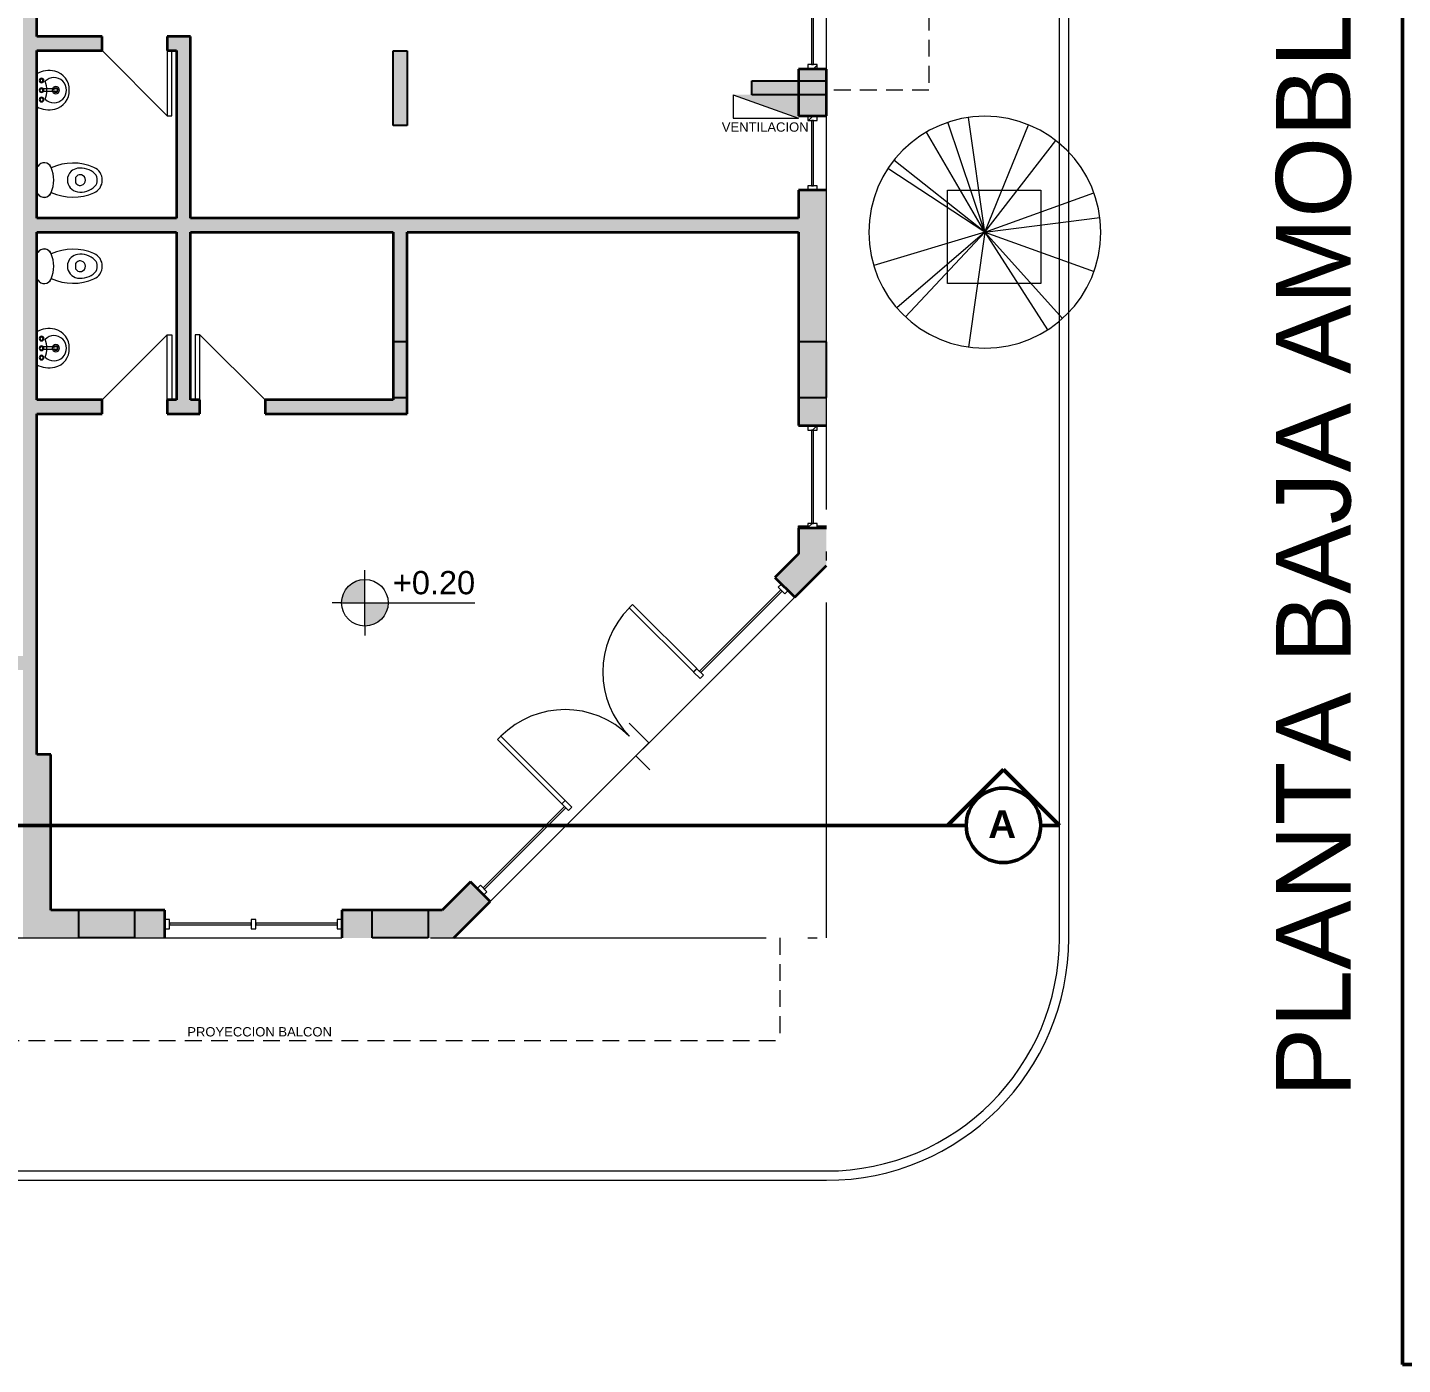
# Model space of a CAD drawing. Header units: metres. Extents: x 42 to 294, y -52 to 32.
# Drawn here: x 69.03 to 83.79, y 3.34 to 17.69 of the extents above; entities that cross this region are included whole.
import ezdxf

# ---------------------------------------------------------------- set-up
doc = ezdxf.new("R2010")
doc.units = ezdxf.units.M
doc.header["$LTSCALE"] = 0.15
doc.linetypes.add('ACAD_ISO02W100', pattern=[15, 12, -3])
doc.linetypes.add('ACAD_ISO04W100', pattern=[30, 24, -3, 0, -3])
doc.layers.get('0').update_dxf_attribs({"lineweight": 20})
for name, color, linetype, lineweight in [('A-----SYP', 6, 'Continuous', 50), ('A-DOORSYM', 1, 'Continuous', 9), ('A-FLOROTM', 6, 'Continuous', 13), ('A-WALL', 2, 'Continuous', 30), ('A-WALLCWM', 6, 'Continuous', 9), ('Accesorios', 4, 'Continuous', 20), ('L-PLNTBEM', 3, 'Continuous', 9), ('P-SANRFIM', 6, 'Continuous', 9), ('PROYECCIONES', 7, 'ACAD_ISO02W100', 9), ('RECUADRO', 82, 'Continuous', 50), ('S-GRIDIDM', 1, 'Continuous', 20), ('VENTILACIONES', 4, 'Continuous', 9)]:
    doc.layers.add(name, color=color, linetype=linetype, lineweight=lineweight)
doc.layers.add('Hatch', color=8, linetype='Continuous')
doc.layers.add('MUROS', color=11, linetype='Continuous')
doc.styles.get("Standard").update_dxf_attribs({"font": 'arial.ttf', "height": 0.15})

# ---------------------------------------------------------------- blocks, each defined once
blk = doc.blocks.new('Puerta de 1 hoja - 70x210 cm-163-01 PBaja')
at = {"layer": 'A-DOORSYM', "lineweight": 13}
for p, q in [((0.617, 0.775), (-0.083, 0.075)), ((0.617, 0.775), (-0.083, 0.075)), ((0.617, 0.075), (0.617, 0.775))]:
    blk.add_line(p, q, dxfattribs=at)
blk = doc.blocks.new('Puerta de 1 hoja - 70x210 cm-140-01 PBaja')
at = {"layer": 'A-DOORSYM', "lineweight": 13}
for p, q in [((0.617, -0.775), (-0.083, -0.075)), ((0.617, -0.775), (-0.083, -0.075)), ((0.617, -0.075), (0.617, -0.775))]:
    blk.add_line(p, q, dxfattribs=at)
blk = doc.blocks.new('Puerta de 1 hoja - 70x210 cm-138-01 PBaja')
at = {"layer": 'A-DOORSYM', "lineweight": 13}
for p, q in [((0.617, -0.775), (-0.083, -0.075)), ((0.617, -0.775), (-0.083, -0.075)), ((0.617, -0.075), (0.617, -0.775))]:
    blk.add_line(p, q, dxfattribs=at)
blk = doc.blocks.new('Panel de sistema - Acristalado-137-01 PBaja')
at = {"layer": 'A-WALLCWM'}
for p, q in [((0.35, 0.01), (-0.35, 0.01)), ((-0.35, 0.01), (-0.35, -0.01)), ((0.35, -0.01), (0.35, 0.01)), ((-0.35, -0.01), (0.35, -0.01))]:
    blk.add_line(p, q, dxfattribs=at)
blk = doc.blocks.new('Panel de sistema - Acristalado-136-01 PBaja')
at = {"layer": 'A-WALLCWM'}
for p, q in [((0.4375, 0.01), (-0.4375, 0.01)), ((-0.4375, 0.01), (-0.4375, -0.01)), ((0.4375, -0.01), (0.4375, 0.01)), ((-0.4375, -0.01), (0.4375, -0.01))]:
    blk.add_line(p, q, dxfattribs=at)
blk = doc.blocks.new('Panel de sistema - Acristalado-135-01 PBaja')
at = {"layer": 'A-WALLCWM'}
for p, q in [((0.6175, 0.01), (-0.6175, 0.01)), ((-0.6175, 0.01), (-0.6175, -0.01)), ((0.6175, -0.01), (0.6175, 0.01)), ((-0.6175, -0.01), (0.6175, -0.01))]:
    blk.add_line(p, q, dxfattribs=at)
blk = doc.blocks.new('Panel de sistema - Acristalado-134-01 PBaja')
at = {"layer": 'A-WALLCWM'}
for p, q in [((0.5, 0.01), (-0.5, 0.01)), ((-0.5, 0.01), (-0.5, -0.01)), ((0.5, -0.01), (0.5, 0.01)), ((-0.5, -0.01), (0.5, -0.01))]:
    blk.add_line(p, q, dxfattribs=at)
blk = doc.blocks.new('RPC Tree - Deciduous - Red Ash - 4_5-152-01 PBaja')
at = {"layer": 'L-PLNTBEM'}
for q in [(-0.177, 1.232), (-0.626, 1.076), (-0.398, 1.18), (0.468, 1.154), (0.762, 0.985), (-0.976, 0.772), (-1.04, 0.684), (1.17, 0.424), (1.235, 0.159), (-1.192, -0.358), (-0.943, -0.813), (-0.853, -0.907), (-0.177, -1.232), (0.672, -1.048), (0.834, -0.925), (1.172, -0.421)]:
    blk.add_line((0, 0), q, dxfattribs=at)
for start, end in [(360, 180), (180, 360)]:
    blk.add_arc((0, 0), 1.245, start, end, dxfattribs=at)
blk = doc.blocks.new('Panel de sistema - Acristalado-150-01 PBaja')
at = {"layer": 'A-WALLCWM'}
for p, q in [((0.4375, 0.01), (-0.4375, 0.01)), ((-0.4375, 0.01), (-0.4375, -0.01)), ((0.4375, -0.01), (0.4375, 0.01)), ((-0.4375, -0.01), (0.4375, -0.01))]:
    blk.add_line(p, q, dxfattribs=at)
blk = doc.blocks.new('Montante rectangular - Montante rectangular - 5x10 cm Aluminio-149-01 PBaja')
at = {"layer": 'A-WALLCWM'}
h = blk.add_hatch(dxfattribs=at)
h.set_pattern_fill('FP1_10', color=256, style=0, pattern_type=2)
h.set_pattern_definition([(45, (-0.279, 0.078), (-0.25173, 0.25173), []), (45, (-0.279, 0.459), (-0.25173, 0.25173), [])])
h.paths.add_polyline_path([(-0.05, 0.05), (-0.05, -0.05), (0, -0.05), (0, 0.05)], flags=0)
at = {"layer": 'A-WALLCWM', "lineweight": 13}
for p, q in [((-0.05, 0.05), (-0.05, -0.05)), ((0, 0.05), (-0.05, 0.05)), ((0, -0.05), (0, 0.05)), ((-0.05, -0.05), (0, -0.05))]:
    blk.add_line(p, q, dxfattribs=at)
blk = doc.blocks.new('Montante rectangular - Montante rectangular - 5x10 cm Aluminio-148-01 PBaja')
at = {"layer": 'A-WALLCWM'}
h = blk.add_hatch(dxfattribs=at)
h.set_pattern_fill('FP1_11', color=256, style=0, pattern_type=2)
h.set_pattern_definition([(135, (0.26, 0.078), (-0.25173, -0.25173), []), (135, (0.26, 0.459), (-0.25173, -0.25173), [])])
h.paths.add_polyline_path([(-0.05, 0.05), (0, 0.05), (0, -0.05), (-0.05, -0.05)], flags=0)
at = {"layer": 'A-WALLCWM', "lineweight": 13}
for p, q in [((-0.05, 0.05), (0, 0.05)), ((-0.05, -0.05), (-0.05, 0.05)), ((0, 0.05), (0, -0.05)), ((0, -0.05), (-0.05, -0.05))]:
    blk.add_line(p, q, dxfattribs=at)
blk = doc.blocks.new('Montante rectangular - Montante rectangular - 5x10 cm Aluminio-122-01 PBaja')
at = {"layer": 'A-WALLCWM'}
h = blk.add_hatch(dxfattribs=at)
h.set_pattern_fill('FP1_12', color=256, style=0, pattern_type=2)
h.set_pattern_definition([(135, (0.269, 0.078), (-0.25173, -0.25173), []), (135, (0.269, 0.459), (-0.25173, -0.25173), [])])
h.paths.add_polyline_path([(-0.025, 0.05), (0.025, 0.05), (0.025, -0.05), (-0.025, -0.05)], flags=0)
at = {"layer": 'A-WALLCWM', "lineweight": 13}
for p, q in [((-0.025, 0.05), (0.025, 0.05)), ((-0.025, -0.05), (-0.025, 0.05)), ((0.025, 0.05), (0.025, -0.05)), ((0.025, -0.05), (-0.025, -0.05))]:
    blk.add_line(p, q, dxfattribs=at)
blk = doc.blocks.new('Panel de sistema - Acristalado-121-01 PBaja')
at = {"layer": 'A-WALLCWM'}
for p, q in [((0.6175, 0.01), (-0.6175, 0.01)), ((-0.6175, 0.01), (-0.6175, -0.01)), ((0.6175, -0.01), (0.6175, 0.01)), ((-0.6175, -0.01), (0.6175, -0.01))]:
    blk.add_line(p, q, dxfattribs=at)
blk = doc.blocks.new('Montante rectangular - Montante rectangular - 5x10 cm Aluminio-120-01 PBaja')
at = {"layer": 'A-WALLCWM'}
h = blk.add_hatch(dxfattribs=at)
h.set_pattern_fill('FP1_13', color=256, style=0, pattern_type=2)
h.set_pattern_definition([(0, (-0.201, 0.26), (0, 0.356), []), (0, (0.069, 0.53), (0, 0.356), [])])
h.paths.add_polyline_path([(-0.05, 0.05), (-0.05, -0.05), (0, -0.05), (0, 0.05)], flags=0)
at = {"layer": 'A-WALLCWM', "lineweight": 13}
for p, q in [((-0.05, 0.05), (-0.05, -0.05)), ((0, 0.05), (-0.05, 0.05)), ((0, -0.05), (0, 0.05)), ((-0.05, -0.05), (0, -0.05))]:
    blk.add_line(p, q, dxfattribs=at)
blk = doc.blocks.new('Montante rectangular - Montante rectangular - 5x10 cm Aluminio-119-01 PBaja')
at = {"layer": 'A-WALLCWM'}
h = blk.add_hatch(dxfattribs=at)
h.set_pattern_fill('FP1_14', color=256, style=0, pattern_type=2)
h.set_pattern_definition([(180, (0.188, 0.26), (-4e-17, -0.356), []), (180, (-0.082, 0.53), (-4e-17, -0.356), [])])
h.paths.add_polyline_path([(-0.025, 0.05), (0.025, 0.05), (0.025, -0.05), (-0.025, -0.05)], flags=0)
at = {"layer": 'A-WALLCWM', "lineweight": 13}
for p, q in [((-0.025, 0.05), (0.025, 0.05)), ((-0.025, -0.05), (-0.025, 0.05)), ((0.025, 0.05), (0.025, -0.05)), ((0.025, -0.05), (-0.025, -0.05))]:
    blk.add_line(p, q, dxfattribs=at)
blk = doc.blocks.new('Montante rectangular - Montante rectangular - 5x10 cm Aluminio-118-01 PBaja')
at = {"layer": 'A-WALLCWM'}
h = blk.add_hatch(dxfattribs=at)
h.set_pattern_fill('FP1_15', color=256, style=0, pattern_type=2)
h.set_pattern_definition([(180, (0.168, 0.26), (-4e-17, -0.356), []), (180, (-0.102, 0.53), (-4e-17, -0.356), [])])
h.paths.add_polyline_path([(-0.025, 0.05), (0.025, 0.05), (0.025, -0.05), (-0.025, -0.05)], flags=0)
at = {"layer": 'A-WALLCWM', "lineweight": 13}
for p, q in [((-0.025, 0.05), (0.025, 0.05)), ((-0.025, -0.05), (-0.025, 0.05)), ((0.025, 0.05), (0.025, -0.05)), ((0.025, -0.05), (-0.025, -0.05))]:
    blk.add_line(p, q, dxfattribs=at)
blk = doc.blocks.new('Montante rectangular - Montante rectangular - 5x10 cm Aluminio-117-01 PBaja')
at = {"layer": 'A-WALLCWM'}
h = blk.add_hatch(dxfattribs=at)
h.set_pattern_fill('FP1_16', color=256, style=0, pattern_type=2)
h.set_pattern_definition([(180, (0.155, 0.26), (-4e-17, -0.356), []), (180, (-0.115, 0.53), (-4e-17, -0.356), [])])
h.paths.add_polyline_path([(-0.05, 0.05), (0, 0.05), (0, -0.05), (-0.05, -0.05)], flags=0)
at = {"layer": 'A-WALLCWM', "lineweight": 13}
for p, q in [((-0.05, 0.05), (0, 0.05)), ((-0.05, -0.05), (-0.05, 0.05)), ((0, 0.05), (0, -0.05)), ((0, -0.05), (-0.05, -0.05))]:
    blk.add_line(p, q, dxfattribs=at)
blk = doc.blocks.new('Montante rectangular - Montante rectangular - 5x10 cm Aluminio-116-01 PBaja')
at = {"layer": 'A-WALLCWM'}
h = blk.add_hatch(dxfattribs=at)
h.set_pattern_fill('FP1_17', color=256, style=0, pattern_type=2)
h.set_pattern_definition([(225, (-0.036, 0.329), (0.25173, -0.25173), []), (225, (-0.417, 0.329), (0.25173, -0.25173), [])])
h.paths.add_polyline_path([(-0.05, 0.05), (0, 0.05), (0, -0.05), (-0.05, -0.05)], flags=0)
at = {"layer": 'A-WALLCWM', "lineweight": 13}
for p, q in [((-0.05, 0.05), (0, 0.05)), ((-0.05, -0.05), (-0.05, 0.05)), ((0, 0.05), (0, -0.05)), ((0, -0.05), (-0.05, -0.05))]:
    blk.add_line(p, q, dxfattribs=at)
blk = doc.blocks.new('Montante rectangular - Montante rectangular - 5x10 cm Aluminio-115-01 PBaja')
at = {"layer": 'A-WALLCWM'}
h = blk.add_hatch(dxfattribs=at)
h.set_pattern_fill('FP1_18', color=256, style=0, pattern_type=2)
h.set_pattern_definition([(315, (0.025, 0.329), (0.25173, 0.25173), []), (315, (0.406, 0.329), (0.25173, 0.25173), [])])
h.paths.add_polyline_path([(-0.05, 0.05), (-0.05, -0.05), (0, -0.05), (0, 0.05)], flags=0)
at = {"layer": 'A-WALLCWM', "lineweight": 13}
for p, q in [((-0.05, 0.05), (-0.05, -0.05)), ((0, 0.05), (-0.05, 0.05)), ((0, -0.05), (0, 0.05)), ((-0.05, -0.05), (0, -0.05))]:
    blk.add_line(p, q, dxfattribs=at)
blk = doc.blocks.new('Panel de sistema - Acristalado-114-01 PBaja')
at = {"layer": 'A-WALLCWM'}
for p, q in [((0.8625, 0.01), (-0.8625, 0.01)), ((-0.8625, 0.01), (-0.8625, -0.01)), ((0.8625, -0.01), (0.8625, 0.01)), ((-0.8625, -0.01), (0.8625, -0.01))]:
    blk.add_line(p, q, dxfattribs=at)
blk = doc.blocks.new('Montante rectangular - Montante rectangular - 5x10 cm Aluminio-111-01 PBaja')
at = {"layer": 'A-WALLCWM'}
h = blk.add_hatch(dxfattribs=at)
h.set_pattern_fill('FP1_21', color=256, style=0, pattern_type=2)
h.set_pattern_definition([(225, (0.013, 0.329), (0.25173, -0.25173), []), (225, (-0.368, 0.329), (0.25173, -0.25173), [])])
h.paths.add_polyline_path([(-0.05, 0.05), (0, 0.05), (0, -0.05), (-0.05, -0.05)], flags=0)
at = {"layer": 'A-WALLCWM', "lineweight": 13}
for p, q in [((-0.05, 0.05), (0, 0.05)), ((-0.05, -0.05), (-0.05, 0.05)), ((0, 0.05), (0, -0.05)), ((0, -0.05), (-0.05, -0.05))]:
    blk.add_line(p, q, dxfattribs=at)
blk = doc.blocks.new('Montante rectangular - Montante rectangular - 5x10 cm Aluminio-110-01 PBaja')
at = {"layer": 'A-WALLCWM'}
h = blk.add_hatch(dxfattribs=at)
h.set_pattern_fill('FP1_22', color=256, style=0, pattern_type=2)
h.set_pattern_definition([(315, (-0.008, 0.329), (0.25173, 0.25173), []), (315, (0.373, 0.329), (0.25173, 0.25173), [])])
h.paths.add_polyline_path([(-0.05, 0.05), (-0.05, -0.05), (0, -0.05), (0, 0.05)], flags=0)
at = {"layer": 'A-WALLCWM', "lineweight": 13}
for p, q in [((-0.05, 0.05), (-0.05, -0.05)), ((0, 0.05), (-0.05, 0.05)), ((0, -0.05), (0, 0.05)), ((-0.05, -0.05), (0, -0.05))]:
    blk.add_line(p, q, dxfattribs=at)
blk = doc.blocks.new('Montante rectangular - Montante rectangular - 5x10 cm Aluminio-109-01 PBaja')
at = {"layer": 'A-WALLCWM'}
h = blk.add_hatch(dxfattribs=at)
h.set_pattern_fill('FP1_23', color=256, style=0, pattern_type=2)
h.set_pattern_definition([(225, (0, 0.329), (0.25173, -0.25173), []), (225, (-0.381, 0.329), (0.25173, -0.25173), [])])
h.paths.add_polyline_path([(-0.05, 0.05), (0, 0.05), (0, -0.05), (-0.05, -0.05)], flags=0)
at = {"layer": 'A-WALLCWM', "lineweight": 13}
for p, q in [((-0.05, 0.05), (0, 0.05)), ((-0.05, -0.05), (-0.05, 0.05)), ((0, 0.05), (0, -0.05)), ((0, -0.05), (-0.05, -0.05))]:
    blk.add_line(p, q, dxfattribs=at)
blk = doc.blocks.new('WC w Cistern _5_ - 540 x 360mm-55-01 PBaja')
at = {"layer": 'P-SANRFIM'}
for p, q in [((-0.147, 0), (-0.147, -0.009)), ((-0.147, 0), (-0.147, -0.009)), ((0.147, -0.009), (0.147, 0)), ((0.147, -0.009), (0.147, 0)), ((-0.043, -0.431), (-0.031, -0.418)), ((-0.031, -0.418), (0.031, -0.418)), ((0.031, -0.418), (0.043, -0.431))]:
    blk.add_line(p, q, dxfattribs=at)
for centre, radius, start, end in [((-0.103, -0.079), 0.0825, 122.2745, 248.8192), ((-0.103, -0.079), 0.0825, 122.2745, 246.8782), ((0.103, -0.079), 0.0825, 291.1808, 57.7255), ((0.103, -0.079), 0.0825, 293.1218, 57.7255), ((0.375, -0.388), 0.558, 155.3545, 203.7969), ((0.375, -0.388), 0.558, 155.3903, 203.7969), ((0, 0.162), 0.344, 246.8782, 293.1218), ((-0.375, -0.388), 0.558, 336.2031, 24.6455), ((-0.375, -0.388), 0.558, 336.2031, 24.6097), ((0.091, -0.47), 0.22, 170.9061, 224.3974), ((0, -0.456), 0.128, 89.9985, 170.9061), ((-0.008, -0.466), 0.05, 135, 197.1865), ((0, -0.456), 0.128, 42.4453, 90.0015), ((0.008, -0.466), 0.05, 342.8171, 45), ((-0.091, -0.47), 0.22, 315.6026, 9.0939), ((0, -0.456), 0.128, 9.0939, 42.4453), ((0, -0.464), 0.0581, 197.1865, 342.8171), ((0.001, -0.553), 0.15, 203.7969, 269.4689), ((0.001, -0.553), 0.15, 203.7969, 269.4689), ((-0.008, -0.567), 0.0816, 224.3974, 275.8355), ((-0.001, -0.553), 0.15, 270.5311, 336.2031), ((-0.001, -0.553), 0.15, 270.5311, 336.2031), ((0.008, -0.567), 0.0816, 264.1645, 315.6026)]:
    blk.add_arc(centre, radius, start, end, dxfattribs=at)
blk = doc.blocks.new('Sink - Cloakroom - 440 x 350mm-50-01 PBaja')
at = {"layer": 'P-SANRFIM'}
for p, q in [((-0.015, -0.215), (-0.015, -0.071)), ((0.015, -0.215), (0.015, -0.071))]:
    blk.add_line(p, q, dxfattribs=at)
for centre, radius, start, end in [((0.053, -0.131), 0.264, 150.3649, 193.6351), ((-0.053, -0.131), 0.264, 346.3649, 29.6351), ((0.053, -0.131), 0.264, 150.3649, 193.6351), ((0, -0.184), 0.135, 135.4629, 45.0556), ((-0.101, -0.051), 0.025, 0, 180), ((-0.101, -0.051), 0.025, 180, 0), ((-0.101, -0.051), 0.017, 360, 180), ((-0.101, -0.051), 0.017, 180, 360), ((-0.002, 0.16), 0.267, 249.1986, 291.3199), ((0, -0.051), 0.025, 0, 180), ((0, -0.051), 0.025, 180, 0), ((-0.001, -0.049), 0.0168, 90, 270), ((-0.001, -0.049), 0.0168, 270, 90), ((0.104, -0.051), 0.025, 360, 180), ((0.104, -0.051), 0.025, 180, 360), ((0.104, -0.05), 0.017, 360, 180), ((0.104, -0.05), 0.017, 180, 360), ((-0.053, -0.131), 0.264, 346.3649, 29.6351), ((-0.006, -0.145), 0.204, 193.6351, 271.6558), ((-0.006, -0.145), 0.204, 193.6351, 271.6558), ((0, -0.204), 0.0386, 360, 180), ((0, -0.204), 0.0386, 180, 360), ((0, -0.204), 0.0235, 360, 180), ((0, -0.204), 0.0235, 180, 360), ((0.006, -0.145), 0.204, 268.3442, 346.3649), ((0.006, -0.145), 0.204, 268.3442, 346.3649)]:
    blk.add_arc(centre, radius, start, end, dxfattribs=at)
blk.add_ellipse((0, -0.215), major_axis=(-0.015, 0), ratio=0.428525, start_param=0, end_param=3.141593, dxfattribs=at)
blk = doc.blocks.new('Sección - Extremo de sección-3896-02 Primer piso')
at = {"layer": 'A-----SYP'}
for p, q in [((-0.006, 0.00598), (-0.012, 0)), ((0, 0), (-0.006, 0.00598)), ((-0.012, 0), (-0.01, 0)), ((-0.002, 0), (0, 0))]:
    blk.add_line(p, q, dxfattribs=at)
blk.add_circle((-0.006, 0), 0.004, dxfattribs=at)
blk.add_arc((-0.006, 0), 0.004, 0, 180, dxfattribs=at)

msp = doc.modelspace()

# ---------------------------------------------------------------- hatches: boundary and pattern name
at = {"ltscale": 0.1}
h = msp.add_hatch(color=256, dxfattribs=at)
h.paths.add_polyline_path([(72.654, 11.767, 0.414214), (72.404, 11.517), (72.404, 11.517), (72.654, 11.517)])
h.paths.add_polyline_path([(72.904, 11.517), (72.654, 11.517), (72.654, 11.267, 0.414214)])
at = {"layer": 'Hatch'}
msp.add_hatch(color=256, dxfattribs=at).paths.add_polyline_path([(72.958, 16.641), (73.108, 16.641), (73.108, 17.441), (72.958, 17.441)])
at = {"layer": 'Hatch', "ltscale": 0.2}
for points in [[(77.608, 17.119), (76.808, 17.119), (76.808, 16.969), (77.608, 16.969)], [(73.108, 14.319), (72.958, 14.319), (72.958, 13.719), (73.108, 13.719)], [(77.608, 14.319), (77.308, 14.319), (77.308, 13.719), (77.608, 13.719)], [(70.183, 8.219), (69.958, 8.219), (69.583, 8.219), (69.583, 7.919), (70.183, 7.919)], [(73.333, 7.919), (73.333, 8.219), (72.733, 8.219), (72.733, 7.919)]]:
    msp.add_hatch(color=256, dxfattribs=at).paths.add_polyline_path(points)
at = {"layer": 'MUROS', "ltscale": 0.1}
h = msp.add_hatch(color=256, dxfattribs=at)
h.paths.add_polyline_path([(77.608, 21.369), (77.308, 21.369), (77.308, 20.944), (77.608, 20.944)])
h.paths.add_polyline_path([(77.308, 20.794), (73.433, 20.794), (73.433, 20.644), (77.308, 20.644)], flags=17)
h.paths.add_polyline_path([(77.608, 20.344), (77.308, 20.344), (77.308, 20.044), (77.408, 20.044), (77.508, 20.044), (77.608, 20.044)])
h.paths.add_polyline_path([(72.633, 20.794), (70.833, 20.794), (70.833, 20.894), (70.683, 20.894), (70.683, 20.844), (70.683, 20.794), (67.333, 20.794), (67.333, 20.744), (67.633, 20.744), (67.633, 20.644), (68.983, 20.644), (68.983, 10.944), (68.783, 10.944), (68.783, 10.794), (68.983, 10.794), (68.983, 9.128), (69.283, 9.128), (69.283, 9.889), (69.133, 9.889), (69.133, 13.544), (69.833, 13.544), (69.833, 13.694), (69.133, 13.694), (69.133, 15.494), (70.633, 15.494), (70.633, 13.694), (70.533, 13.694), (70.533, 13.544), (70.883, 13.544), (70.883, 13.694), (70.833, 13.694), (70.783, 13.694), (70.783, 15.494), (72.958, 15.494), (72.958, 14.319), (73.108, 14.319), (73.108, 15.494), (77.308, 15.494), (77.308, 14.319), (77.608, 14.319), (77.608, 15.944), (77.308, 15.944), (77.308, 15.644), (70.783, 15.644), (70.783, 17.594), (70.533, 17.594), (70.533, 17.444), (70.583, 17.444), (70.633, 17.444), (70.633, 15.644), (69.133, 15.644), (69.133, 17.444), (69.833, 17.444), (69.833, 17.594), (69.133, 17.594), (69.133, 20.644), (70.633, 20.644), (70.633, 18.569), (70.783, 18.569), (70.783, 20.644), (72.633, 20.644)])
h = msp.add_hatch(color=256, dxfattribs=at)
h.paths.add_polyline_path([(77.308, 17.244), (77.308, 17.119), (77.608, 17.119), (77.608, 17.244)])
h.paths.add_polyline_path([(77.308, 16.969), (77.308, 16.744), (77.608, 16.744), (77.608, 16.969)])
msp.add_hatch(color=256, dxfattribs=at).paths.add_polyline_path([(71.583, 13.694), (71.583, 13.544), (73.108, 13.544), (73.108, 13.719), (72.958, 13.719), (72.958, 13.694)])
h = msp.add_hatch(color=256, dxfattribs=at)
h.paths.add_polyline_path([(77.608, 13.419), (77.608, 13.719), (77.308, 13.719), (77.308, 13.419)])
h.paths.add_polyline_path([(77.308, 12.042), (77.055, 11.789), (77.267, 11.577), (77.608, 11.918), (77.608, 12.319), (77.308, 12.319)])
h = msp.add_hatch(color=256, dxfattribs=at)
h.paths.add_polyline_path([(73.333, 8.219), (73.333, 7.919), (73.61, 7.919), (74, 8.31), (73.788, 8.522), (73.485, 8.219)])
h.paths.add_polyline_path([(72.408, 7.919), (72.733, 7.919), (72.733, 8.219), (72.408, 8.219)])
h.paths.add_polyline_path([(70.508, 8.219), (70.183, 8.219), (70.183, 7.919), (70.508, 7.919)])
h.paths.add_polyline_path([(69.283, 8.219), (69.283, 9.128), (68.983, 9.128), (68.983, 7.919), (69.583, 7.919), (69.583, 8.219)])
at = {"layer": 'VENTILACIONES'}
msp.add_hatch(color=256, dxfattribs=at).paths.add_polyline_path([(77.308, 16.969), (76.808, 16.969), (76.608, 16.969), (77.308, 16.719), (77.306, 16.852)])

# ---------------------------------------------------------------- linework, layer by layer
at = {"ltscale": 0.1}
for p, q in [((72.654, 11.767), (72.654, 11.867)), ((72.654, 11.267), (72.654, 11.767)), ((72.404, 11.517), (72.304, 11.517)), ((72.404, 11.517), (73.836, 11.517)), ((72.654, 11.267), (72.654, 11.167))]:
    msp.add_line(p, q, dxfattribs=at)
msp.add_circle((72.654, 11.517), 0.25, dxfattribs=at)
at = {"layer": 'A-----SYP'}
msp.add_line((78.908, 9.128), (51.408, 9.128), dxfattribs=at)
at = {"layer": 'A-DOORSYM', "ltscale": 0.1}
for p, q in [((70.583, 17.444), (70.533, 17.444)), ((70.583, 16.744), (70.583, 17.444)), ((70.533, 16.744), (70.583, 16.744)), ((70.533, 14.394), (70.583, 14.394)), ((70.583, 14.394), (70.583, 13.694)), ((70.883, 14.394), (70.833, 14.394)), ((70.833, 14.394), (70.833, 13.694)), ((70.583, 13.694), (70.533, 13.694)), ((70.833, 13.694), (70.883, 13.694)), ((75.492, 11.464), (75.528, 11.499)), ((76.182, 10.774), (76.217, 10.81)), ((74.078, 10.049), (74.113, 10.085)), ((74.768, 9.36), (74.803, 9.395))]:
    msp.add_line(p, q, dxfattribs=at)
at = {"layer": 'A-DOORSYM', "lineweight": 13}
for p, q in [((76.182, 10.774), (75.492, 11.464)), ((76.217, 10.81), (75.528, 11.499)), ((74.768, 9.36), (74.078, 10.049)), ((74.803, 9.395), (74.113, 10.085))]:
    msp.add_line(p, q, dxfattribs=at)
at = {"layer": 'A-DOORSYM'}
for centre, start, end in [((76.182, 10.774), 135, 225), ((74.803, 9.395), 45, 135)]:
    msp.add_arc(centre, 0.975, start, end, dxfattribs=at)
at = {"layer": 'A-FLOROTM'}
for p, q in [((80.108, 7.918), (80.108, 29.411)), ((80.208, 7.918), (80.208, 29.411)), ((77.608, 15.944), (77.608, 16.744)), ((78.908, 14.944), (78.908, 15.944)), ((78.908, 15.944), (79.908, 15.944)), ((79.908, 15.944), (79.908, 14.944)), ((79.908, 14.944), (78.908, 14.944)), ((77.308, 12.319), (77.308, 12.342)), ((77.308, 12.342), (77.408, 12.342)), ((77.508, 12.342), (77.608, 12.342)), ((74, 8.31), (77.267, 11.577)), ((70.508, 7.919), (72.408, 7.919)), ((73.61, 7.919), (73.608, 7.918)), ((45.76, 5.418), (77.608, 5.418)), ((45.76, 5.318), (77.608, 5.318))]:
    msp.add_line(p, q, dxfattribs=at)
for radius, end in [(2.5, 0), (2.5, 360), (2.6, 360)]:
    msp.add_arc((77.608, 7.918), radius, 270, end, dxfattribs=at)
at = {"layer": 'A-WALL', "lineweight": 35}
for p, q in [((69.133, 17.594), (69.133, 20.644)), ((69.833, 17.594), (69.133, 17.594)), ((69.833, 17.444), (69.833, 17.594)), ((70.783, 17.594), (70.533, 17.594)), ((70.533, 17.594), (70.533, 17.444)), ((70.783, 15.644), (70.783, 17.594)), ((69.133, 15.644), (69.133, 17.444)), ((69.133, 17.444), (69.833, 17.444)), ((70.533, 17.444), (70.633, 17.444)), ((70.633, 17.444), (70.633, 15.644)), ((77.308, 17.244), (77.308, 16.744)), ((77.608, 17.244), (77.308, 17.244)), ((77.608, 16.744), (77.608, 17.244)), ((77.308, 16.744), (77.608, 16.744)), ((77.308, 15.944), (77.308, 15.644)), ((77.608, 15.944), (77.308, 15.944)), ((70.633, 15.644), (69.133, 15.644)), ((77.308, 15.644), (70.783, 15.644)), ((69.133, 13.694), (69.133, 15.494)), ((69.133, 15.494), (70.633, 15.494)), ((70.633, 15.494), (70.633, 13.694)), ((70.783, 15.494), (72.958, 15.494)), ((70.783, 13.694), (70.783, 15.494)), ((72.958, 15.494), (72.958, 13.694)), ((73.108, 15.494), (77.308, 15.494)), ((73.108, 13.544), (73.108, 15.494)), ((77.308, 15.494), (77.308, 13.419)), ((69.833, 13.694), (69.133, 13.694)), ((69.833, 13.544), (69.833, 13.694)), ((70.633, 13.694), (70.533, 13.694)), ((70.533, 13.694), (70.533, 13.544)), ((70.883, 13.694), (70.783, 13.694)), ((70.883, 13.544), (70.883, 13.694)), ((72.958, 13.694), (71.583, 13.694)), ((71.583, 13.694), (71.583, 13.544)), ((69.133, 9.889), (69.133, 13.544)), ((69.133, 13.544), (69.833, 13.544)), ((70.533, 13.544), (70.883, 13.544)), ((71.583, 13.544), (73.108, 13.544)), ((77.308, 13.419), (77.608, 13.419)), ((77.308, 12.319), (77.308, 12.042)), ((77.608, 12.319), (77.308, 12.319)), ((77.308, 12.042), (77.055, 11.789)), ((77.267, 11.577), (77.608, 11.918)), ((77.055, 11.789), (77.267, 11.577)), ((69.283, 9.889), (69.133, 9.889)), ((69.283, 8.219), (69.283, 9.889)), ((73.788, 8.522), (73.485, 8.219)), ((74, 8.31), (73.788, 8.522)), ((73.61, 7.919), (74, 8.31)), ((70.508, 8.219), (69.283, 8.219)), ((70.508, 7.919), (70.508, 8.219)), ((73.485, 8.219), (72.408, 8.219)), ((72.408, 8.219), (72.408, 7.919))]:
    msp.add_line(p, q, dxfattribs=at)
at = {"layer": 'Accesorios'}
for p, q in [((75.703, 10.015), (75.489, 10.225)), ((75.563, 9.873), (75.703, 10.015)), ((75.563, 9.873), (75.713, 9.723))]:
    msp.add_line(p, q, dxfattribs=at)
at = {"layer": 'Hatch', "ltscale": 0.2}
for p, q in [((72.958, 16.641), (72.958, 17.441)), ((72.958, 17.441), (73.108, 17.441)), ((73.108, 17.441), (73.108, 16.641)), ((76.808, 16.969), (76.808, 17.119)), ((76.808, 17.119), (77.608, 17.119)), ((77.608, 17.119), (77.608, 16.969)), ((77.608, 16.969), (76.808, 16.969)), ((73.108, 16.641), (72.958, 16.641)), ((73.108, 14.319), (72.958, 14.319)), ((72.958, 14.319), (72.958, 13.719)), ((73.108, 13.719), (73.108, 14.319)), ((77.608, 14.319), (77.308, 14.319)), ((77.308, 13.719), (77.308, 14.319)), ((77.608, 13.719), (77.608, 14.319)), ((72.958, 13.719), (73.108, 13.719)), ((77.308, 13.719), (77.608, 13.719)), ((69.583, 7.919), (69.583, 8.219)), ((70.183, 8.219), (69.583, 8.219)), ((70.183, 8.219), (70.183, 7.919)), ((72.733, 7.919), (72.733, 8.219)), ((72.733, 8.219), (73.333, 8.219)), ((73.333, 8.219), (73.333, 7.919)), ((70.183, 7.919), (69.583, 7.919)), ((73.333, 7.919), (72.733, 7.919))]:
    msp.add_line(p, q, dxfattribs=at)
at = {"layer": 'PROYECCIONES', "ltscale": 0.1}
for p, q in [((78.708, 27.919), (78.708, 17.019)), ((78.708, 17.019), (77.608, 17.019)), ((77.108, 7.919), (77.108, 6.819)), ((65.683, 6.819), (77.108, 6.819))]:
    msp.add_line(p, q, dxfattribs=at)
at = {"layer": 'RECUADRO', "ltscale": 0.1}
for p, q in [((83.791, 3.341), (83.791, 31.505)), ((83.791, 31.505), (83.791, 3.341)), ((125.791, 3.341), (83.791, 3.341))]:
    msp.add_line(p, q, dxfattribs=at)
at = {"layer": 'S-GRIDIDM', "linetype": 'ACAD_ISO04W100'}
for p, q in [((77.608, 7.919), (77.608, 29.411)), ((45.76, 7.919), (77.608, 7.919))]:
    msp.add_line(p, q, dxfattribs=at)
at = {"layer": 'VENTILACIONES'}
for p, q in [((76.608, 16.969), (76.608, 16.719)), ((76.608, 16.969), (77.308, 16.719)), ((76.608, 16.719), (77.308, 16.719))]:
    msp.add_line(p, q, dxfattribs=at)

# ---------------------------------------------------------------- block references
at = {"layer": 'A-----SYP', "extrusion": (0, 0, -1), "xscale": 99.99999999999993, "yscale": 99.99999999999993, "zscale": 99.99999999999993}
msp.add_blockref('Sección - Extremo de sección-3896-02 Primer piso', (-78.908, 9.128), dxfattribs=at)
at = {"layer": 'A-DOORSYM'}
for name, p in [('Puerta de 1 hoja - 70x210 cm-140-01 PBaja', (69.916, 17.519)), ('Puerta de 1 hoja - 70x210 cm-163-01 PBaja', (69.916, 13.619))]:
    msp.add_blockref(name, p, dxfattribs=at)
at = {"layer": 'A-DOORSYM', "rotation": 180}
msp.add_blockref('Puerta de 1 hoja - 70x210 cm-138-01 PBaja', (71.5, 13.619), dxfattribs=at)
at = {"layer": 'A-WALLCWM'}
for name, p, rotation in [('Panel de sistema - Acristalado-114-01 PBaja', (77.458, 18.157), 269.9999999999999), ('Montante rectangular - Montante rectangular - 5x10 cm Aluminio-110-01 PBaja', (77.458, 16.744), 89.99999999999972), ('Panel de sistema - Acristalado-137-01 PBaja', (77.458, 16.344), 269.9999999999997), ('Montante rectangular - Montante rectangular - 5x10 cm Aluminio-115-01 PBaja', (77.458, 13.419), 89.99999999999979), ('Panel de sistema - Acristalado-134-01 PBaja', (77.458, 12.869), 269.9999999999998), ('Montante rectangular - Montante rectangular - 5x10 cm Aluminio-120-01 PBaja', (77.161, 11.683), 44.99999999999963), ('Panel de sistema - Acristalado-135-01 PBaja', (76.689, 11.211), 224.9999999999996), ('Panel de sistema - Acristalado-121-01 PBaja', (74.366, 8.888), 224.9999999999996), ('Panel de sistema - Acristalado-150-01 PBaja', (70.996, 8.069), 180), ('Panel de sistema - Acristalado-136-01 PBaja', (71.921, 8.069), 180)]:
    msp.add_blockref(name, p, dxfattribs=dict(at, rotation=rotation))
at = {"layer": 'A-WALLCWM', "extrusion": (0, 0, -1)}
for name, p, rotation in [('Montante rectangular - Montante rectangular - 5x10 cm Aluminio-111-01 PBaja', (-77.458, 17.244), 270.0000000000001), ('Montante rectangular - Montante rectangular - 5x10 cm Aluminio-109-01 PBaja', (-77.458, 15.944), 270.0000000000003), ('Montante rectangular - Montante rectangular - 5x10 cm Aluminio-116-01 PBaja', (-77.458, 12.319), 270.0000000000002), ('Montante rectangular - Montante rectangular - 5x10 cm Aluminio-119-01 PBaja', (-76.235, 10.756), 315.0000000000003), ('Montante rectangular - Montante rectangular - 5x10 cm Aluminio-118-01 PBaja', (-74.821, 9.342), 315.0000000000003), ('Montante rectangular - Montante rectangular - 5x10 cm Aluminio-117-01 PBaja', (-73.894, 8.416), 315.0000000000003)]:
    msp.add_blockref(name, p, dxfattribs=dict(at, rotation=rotation))
for name, p in [('Montante rectangular - Montante rectangular - 5x10 cm Aluminio-148-01 PBaja', (-70.508, 8.069)), ('Montante rectangular - Montante rectangular - 5x10 cm Aluminio-122-01 PBaja', (-71.458, 8.069))]:
    msp.add_blockref(name, p, dxfattribs=at)
at = {"layer": 'A-WALLCWM'}
msp.add_blockref('Montante rectangular - Montante rectangular - 5x10 cm Aluminio-149-01 PBaja', (72.408, 8.069), dxfattribs=at)
at = {"layer": 'L-PLNTBEM'}
msp.add_blockref('RPC Tree - Deciduous - Red Ash - 4_5-152-01 PBaja', (79.308, 15.494), dxfattribs=at)
at = {"layer": 'P-SANRFIM'}
for name, p, rotation in [('Sink - Cloakroom - 440 x 350mm-50-01 PBaja', (69.133, 17.019), 89.9999999999999), ('WC w Cistern _5_ - 540 x 360mm-55-01 PBaja', (69.133, 16.054), 89.9999999999999), ('WC w Cistern _5_ - 540 x 360mm-55-01 PBaja', (69.133, 15.129), 89.9999999999999), ('Sink - Cloakroom - 440 x 350mm-50-01 PBaja', (69.133, 14.249), 89.99999999999994)]:
    msp.add_blockref(name, p, dxfattribs=dict(at, rotation=rotation))

# ---------------------------------------------------------------- texts
at = {"ltscale": 0.1, "attachment_point": 1}
for s, insert, char_height, width in [('VENTILACION', (76.485, 16.673), 0.1, 2.14772), ('{\\fArial|b0|i0|c0|p34;+0.20}', (72.954, 11.858), 0.25, 1.01133), ('PROYECCION BALCON', (70.748, 6.962), 0.1, 2.14772)]:
    msp.add_mtext(s, dxfattribs=dict(at, insert=insert, char_height=char_height, width=width))
at = {"layer": 'RECUADRO', "ltscale": 0.1, "insert": (82.433, 6.21), "char_height": 0.8, "width": 25.93368, "attachment_point": 1, "rotation": 90}
msp.add_mtext('PLANTA BAJA AMOBLADA^IESC. 1:100', dxfattribs=at)

# ---------------------------------------------------------------- next in the draw order: texts
at = {"layer": 'A-----SYP', "insert": (79.494, 9.289), "char_height": 0.29506, "width": 0.162, "attachment_point": 2, "line_spacing_factor": 0.938532, "bg_fill": 3, "box_fill_scale": 1.25, "bg_fill_color": 0, "bg_fill_transparency": 0}
msp.add_mtext('{\\fArial|b1|i0|c0|p34;A}', dxfattribs=at)

doc.saveas('drawing.dxf')
